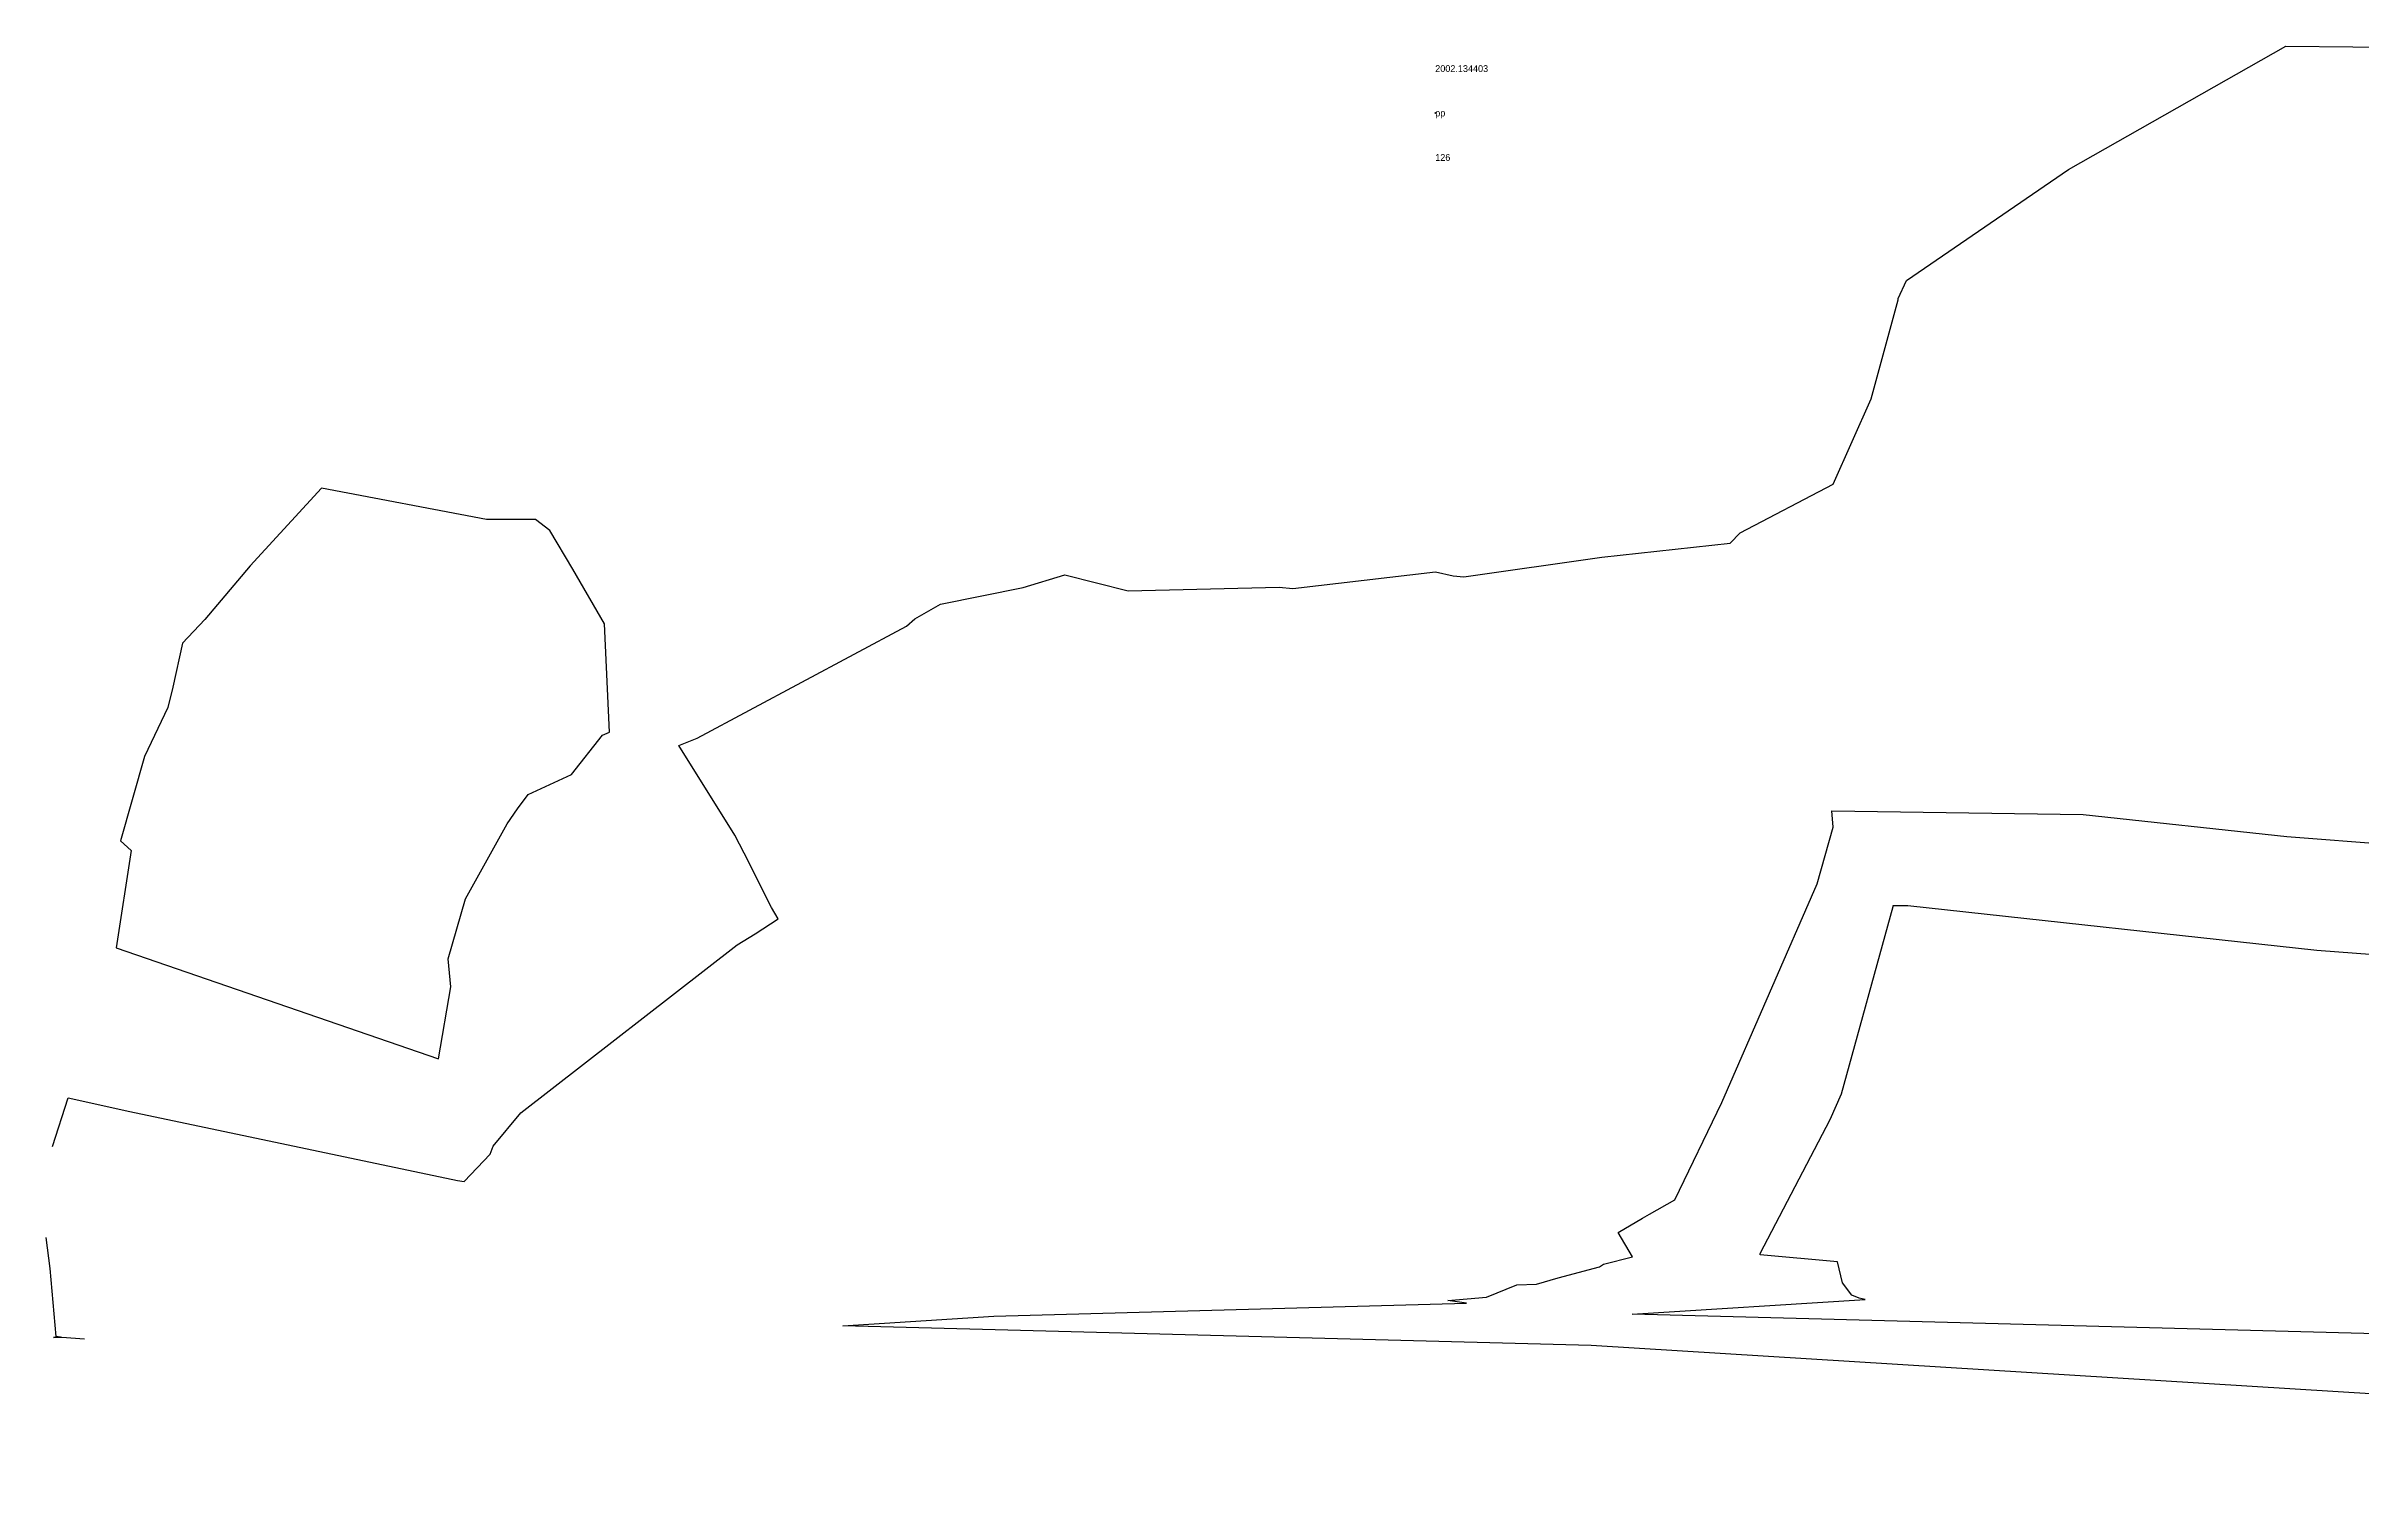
# Model space of a CAD drawing. Extents: x 7167 to 9806, y 3572 to 4349.
# Drawn here: x 7166.6 to 7508.5, y 3624.4 to 3835.4 of the extents above; entities that cross this region are included whole.
import ezdxf
from ezdxf.enums import TextEntityAlignment as Align

# ---------------------------------------------------------------- set-up
doc = ezdxf.new("R2010")
doc.units = 0
doc.header["$MEASUREMENT"] = 0
doc.layers.get('0').update_dxf_attribs({"linetype": 'CONTINUOUS'})
for name, color, linetype in [('CONTOURS', 3, 'CONTINUOUS'), ('DESCRIPTION', 7, 'CONTINUOUS'), ('ELEVATION', 7, 'CONTINUOUS'), ('POINT_NUMBER', 7, 'CONTINUOUS'), ('SCS_MEASURE_POINT', 60, 'CONTINUOUS')]:
    doc.layers.add(name, color=color, linetype=linetype)

# ---------------------------------------------------------------- blocks, each defined once
blk = doc.blocks.new('POINT')
for p, q in [((-0.069597, 0.069597), (0.069597, -0.069597)), ((-0.069597, -0.069597), (0.069597, 0.069597))]:
    blk.add_line(p, q)
at = {"layer": 'DESCRIPTION'}
blk.add_attdef('DESCRIPTION', text='', height=3.280833, dxfattribs=at).set_placement((0, 0), align=Align.MIDDLE_LEFT)
at = {"layer": 'ELEVATION'}
blk.add_attdef('ELEVATION', text='', height=3.280833, dxfattribs=at).set_placement((0, 6.561667), align=Align.MIDDLE_LEFT)
at = {"layer": 'POINT_NUMBER'}
blk.add_attdef('POINT_NUMBER', text='', height=3.280833, dxfattribs=at).set_placement((0, -6.561667), align=Align.MIDDLE_LEFT)

msp = doc.modelspace()

# ---------------------------------------------------------------- linework, layer by layer
at = {"layer": 'CONTOURS', "linetype": 'CONTINUOUS'}
for points, elevation in [([(7167.491354, 3672.981479), (7169.809582, 3680.148851), (7178.921672, 3678.154657), (7227.333937, 3667.954958), (7228.292835, 3667.811277), (7232.116503, 3671.855852), (7232.605474, 3673.049112), (7236.64463, 3677.930003), (7268.5932, 3702.754134), (7271.266928, 3704.39916), (7274.673841, 3706.575962), (7273.685384, 3708.245874), (7269.651623, 3716.304636), (7268.276565, 3718.965319), (7260.020296, 3732.19642), (7262.682248, 3733.269552), (7293.605623, 3749.821763), (7294.849468, 3750.902159), (7298.61665, 3753.036828), (7310.861553, 3755.508273), (7316.988921, 3757.365339), (7326.364401, 3755.000737), (7348.6268, 3755.576351), (7350.662089, 3755.381435), (7371.722685, 3757.805025), (7374.322231, 3757.221428), (7375.922429, 3757.106737), (7396.307162, 3759.968077), (7415.248499, 3762.058722), (7416.698309, 3763.594656), (7430.476415, 3770.764349), (7436.072143, 3783.376793), (7440.067012, 3797.992365), (7440.029405, 3798.200322), (7441.298712, 3800.836378), (7465.213628, 3817.218441), (7497.28327, 3835.413161), (7517.069786, 3835.231242)], 2004.589167), ([(7705.02198, 3624.382553), (7394.742731, 3643.594796), (7284.219754, 3646.523089), (7306.495958, 3647.924137), (7376.331092, 3649.840569), (7373.555516, 3650.22274), (7379.285225, 3650.762818), (7383.746868, 3652.555451), (7386.649785, 3652.646848), (7389.864929, 3653.603623), (7395.954182, 3655.220836), (7396.518905, 3655.602787), (7400.824392, 3656.696435), (7398.71474, 3660.27279), (7402.310864, 3662.4241), (7403.321907, 3663.015147), (7407.056934, 3665.110697), (7414.010727, 3679.470412), (7428.11304, 3711.748352), (7430.434705, 3720.140335), (7430.244849, 3722.530795), (7467.380534, 3722.007877), (7497.421063, 3718.736958), (7558.690835, 3714.025085)], 2007.87), ([(7620.614436, 3642.423949), (7400.766247, 3648.2488), (7435.174893, 3650.412911), (7434.282099, 3650.584929), (7433.221461, 3651.023728), (7431.811167, 3652.848395), (7431.09093, 3655.954738), (7419.694483, 3656.96438), (7419.694571, 3657.19115), (7430.015249, 3676.962956), (7431.664341, 3680.737462), (7439.328132, 3708.439303), (7439.317097, 3708.578246), (7441.475566, 3708.547852), (7501.865683, 3701.972364), (7518.826966, 3700.667978)], 2011.150833), ([(7172.233606, 3644.557435), (7168.871027, 3644.765643), (7167.673261, 3644.797378), (7167.914674, 3644.812561), (7168.671496, 3644.83333), (7168.035094, 3644.920957), (7167.167087, 3654.983306), (7166.597124, 3659.526212)], 2004.589167)]:
    msp.add_lwpolyline(points, dxfattribs=dict(at, elevation=elevation))
at = {"layer": 'CONTOURS', "linetype": 'CONTINUOUS', "elevation": 2004.589167}
msp.add_lwpolyline([(7224.488077, 3685.932322), (7226.318761, 3696.53178), (7225.935709, 3700.676806), (7228.474964, 3709.546059), (7234.656465, 3720.613612), (7236.173052, 3722.834815), (7237.748336, 3724.973741), (7244.172609, 3727.881562), (7248.7117, 3733.72274), (7249.770767, 3734.141458), (7249.040514, 3750.14168), (7244.343744, 3758.208194), (7240.931698, 3763.937454), (7238.825211, 3765.57363), (7231.5994, 3765.531776), (7207.211163, 3770.157902), (7196.718966, 3758.707241), (7190.017401, 3750.766508), (7186.710699, 3747.27365), (7185.286448, 3740.791593), (7184.552015, 3737.81388), (7181.087256, 3730.538226), (7177.556318, 3718.117801), (7179.143903, 3716.661521), (7176.890895, 3702.309254), (7224.488077, 3685.932322)], close=True, dxfattribs=at)

# ---------------------------------------------------------------- block references
at = {"layer": 'SCS_MEASURE_POINT', "linetype": 'CONTINUOUS'}
ref = msp.add_blockref('POINT', (7371.693176, 3825.565171, 2002.134403), dxfattribs=at)
ref.add_attrib('POINT_NUMBER', '126', dxfattribs={"layer": 'POINT_NUMBER', "height": 1}).set_placement((7371.693176, 3819.003505, 2002.134403), align=Align.MIDDLE_LEFT)
ref.add_attrib('DESCRIPTION', 'pp', dxfattribs={"layer": 'DESCRIPTION', "height": 1}).set_placement((7371.693176, 3825.565171, 2002.134403), align=Align.MIDDLE_LEFT)
ref.add_attrib('ELEVATION', '2002.134403', dxfattribs={"layer": 'ELEVATION', "height": 1}).set_placement((7371.693176, 3832.126838, 2002.134403), align=Align.MIDDLE_LEFT)

doc.saveas('drawing.dxf')
